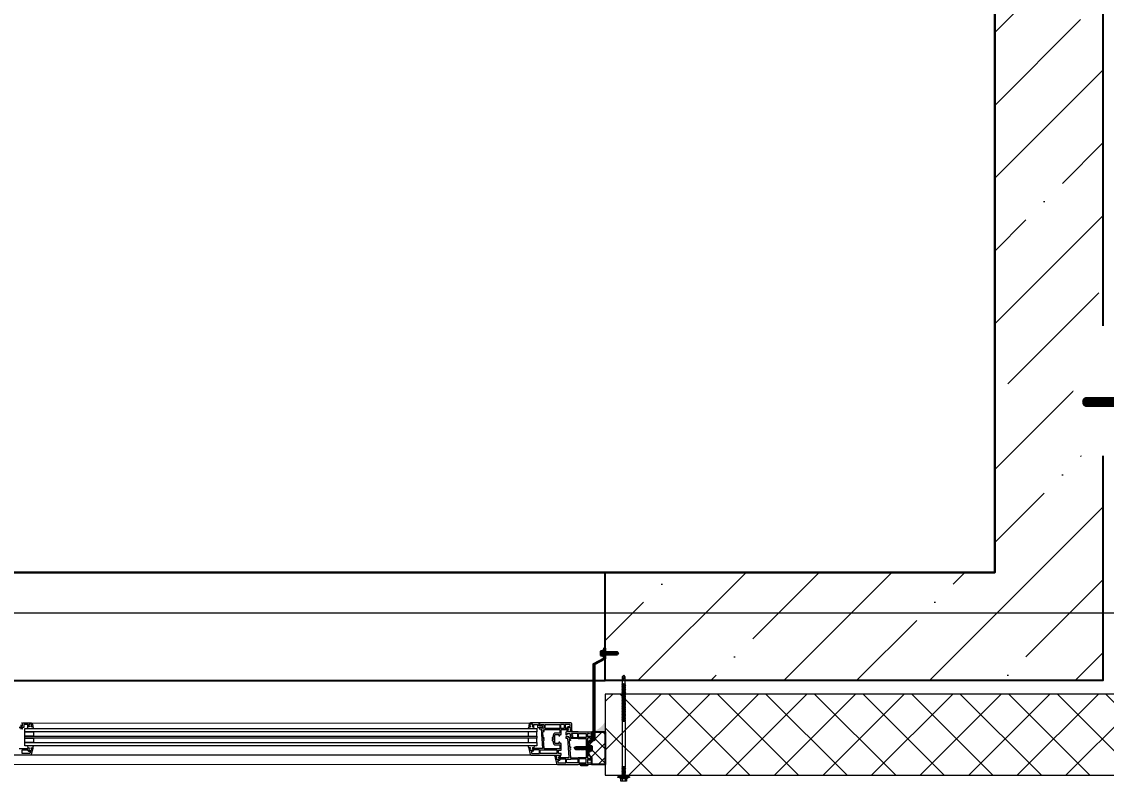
# Model space of a CAD drawing. Header units: metres. Extents: x -2111 to 158, y 19 to 1277.
# Drawn here: x 41.557 to 43.562, y 21.025 to 22.43 of the extents above; entities that cross this region are included whole.
import ezdxf

# ---------------------------------------------------------------- set-up
doc = ezdxf.new("R2010")
doc.units = ezdxf.units.M
doc.linetypes.add('_ШТР__3__1_5_', pattern=[4.5, 3, -1.5])
doc.linetypes.add('Xref_level ST-8$0$DASHDOT', pattern=[25.4, 12.7, -6.35, 0, -6.35])
doc.layers.add('_5-1_Площадь помещений', color=2, linetype='Continuous', plot=False)
for name, color, linetype in [('A-WALL-PATT', 181, 'Continuous'), ('HAUPTPROFIL', 7, 'Continuous'), ('S-METL', 14, 'Continuous'), ('высотные отклонения', 7, 'Continuous'), ('Лестницы', 7, 'Continuous')]:
    doc.layers.add(name, color=color, linetype=linetype)
for name, color, linetype, lineweight in [('S-WALL-PATT', 7, 'Continuous', 0), ('Выноски', 7, 'Continuous', 15), ('Оси', 250, 'Xref_level ST-8$0$DASHDOT', 5), ('Стены штриховка', 7, 'Continuous', 9)]:
    doc.layers.add(name, color=color, linetype=linetype, lineweight=lineweight)
doc.layers.add('Окна', color=7, linetype='Continuous', lineweight=9, true_color=0x0080c0)
doc.styles.add('Норм 2.5', font='isocpeur.ttf', dxfattribs={"height": 2.5})

# ---------------------------------------------------------------- blocks, each defined once
blk = doc.blocks.new('scr_swp_150')
at = {"color": 0, "lineweight": 0, "ltscale": 10}
for p, q in [((-6, 5.095994904011604), (-11.20000000000073, 5.095994904011604)), ((-11.20000000000073, 5.095994904011604), (-11.20000000000073, -5.095994904011604)), ((-6, 2.831108280006447), (-11.20000000000073, 2.831108280006447)), ((-5, 6.794659872000921), (-6, 6.794659872000921)), ((-6, 6.794659872000921), (-6, -6.794659872000921)), ((-6, -5.095994904011604), (-6, 5.095994904011604)), ((-4, 10.75821146399539), (-5, 3.75821146402086)), ((-5, -6.794659872000921), (-5, 6.794659872000921)), ((-3, 10.75821146399539), (-4, 10.75821146399539)), ((-4, 10.75821146399539), (-4, -10.75821146399539)), ((-3, -10.75821146399539), (-3, 10.75821146399539)), ((0, 9.625768151992816), (-3, 9.625768151992816)), ((-3, 9.625768151992816), (-3, -9.625768151992816)), ((0, -9.625768151992816), (0, 9.625768151992816)), ((0.9606996713409899, 2.831108280006447), (0, 2.831108280006447)), ((0.9606996713409899, 2.831108280006447), (1.413676996085997, 3.623818598440266)), ((1.753409989687498, -2.831108279977343), (0.9606996713409899, 2.831108280006447)), ((1.413676996085997, 3.623818598440266), (2.093142983285361, 2.831108280006447)), ((3.22558629528794, 2.831108280006447), (2.093142983285361, 2.831108280006447)), ((2.093142983285361, 2.831108280006447), (2.885853301690076, -2.831108279977343)), ((3.22558629528794, 2.831108280006447), (2.093142983285361, 2.831108280006447)), ((3.22558629528794, 2.831108280006447), (3.678563620120258, 3.623818598440266)), ((4.018296613721759, -2.831108279977343), (3.22558629528794, 2.831108280006447)), ((3.678563620120258, 3.623818598440266), (4.358029607319622, 2.831108280006447)), ((5.490472919322201, 2.831108280006447), (4.358029607319622, 2.831108280006447)), ((4.358029607319622, 2.831108280006447), (5.150739925724338, -2.831108279977343)), ((5.490472919322201, 2.831108280006447), (4.358029607319622, 2.831108280006447)), ((5.490472919322201, 2.831108280006447), (5.943450244067208, 3.623818598440266)), ((6.283183237726917, -2.831108279977343), (5.490472919322201, 2.831108280006447)), ((5.943450244067208, 3.623818598440266), (6.62291623132478, 2.831108280006447)), ((7.755359543298255, 2.831108280006447), (6.62291623132478, 2.831108280006447)), ((6.62291623132478, 2.831108280006447), (7.415626549700391, -2.831108279977343)), ((7.755359543298255, 2.831108280006447), (6.622916231266572, 2.831108280006447)), ((7.755359543298255, 2.831108280006447), (8.208336868101469, 3.623818598440266)), ((8.54806986170297, -2.831108279977343), (7.755359543298255, 2.831108280006447)), ((8.208336868101469, 3.623818598440266), (8.887802855300833, 2.831108280006447)), ((10.02024616730341, 2.831108280006447), (8.887802855300833, 2.831108280006447)), ((8.887802855300833, 2.831108280006447), (9.680513173705549, -2.831108279977343)), ((10.02024616730341, 2.831108280006447), (8.887802855300833, 2.831108280006447)), ((10.02024616730341, 2.831108280006447), (10.47322349210663, 3.623818598440266)), ((10.81295648570813, -2.831108279977343), (10.02024616730341, 2.831108280006447)), ((10.47322349210663, 3.623818598440266), (11.15268947930599, 2.831108280006447)), ((12.28513279133767, 2.831108280006447), (11.15268947930599, 2.831108280006447)), ((11.15268947930599, 2.831108280006447), (11.9453997976816, -2.831108279977343)), ((12.28513279133767, 2.831108280006447), (11.15268947930599, 2.831108280006447)), ((12.28513279133767, 2.831108280006447), (12.73811011608268, 3.623818598440266)), ((13.07784310968418, -2.831108279977343), (12.28513279133767, 2.831108280006447)), ((12.73811011608268, 3.623818598440266), (13.41757610328204, 2.831108280006447)), ((14.55001941528462, 2.831108280006447), (13.41757610328204, 2.831108280006447)), ((13.41757610328204, 2.831108280006447), (14.21028642168676, -2.831108279977343)), ((14.55001941528462, 2.831108280006447), (13.41757610328204, 2.831108280006447)), ((14.55001941528462, 2.831108280006447), (15.00299674011694, 3.623818598440266)), ((15.34272973371844, -2.831108279977343), (14.55001941528462, 2.831108280006447)), ((15.00299674011694, 3.623818598440266), (15.68246272731631, 2.831108280006447)), ((99.5005885280043, 2.831108280011904), (15.68246272731631, 2.831108280006447)), ((15.68246272731631, 2.831108280006447), (16.47517304572102, -2.831108279977343)), ((16.81490603931888, 2.831108280008266), (15.68246272731631, 2.831108280006447)), ((99.5005885280043, 2.831108280011904), (99.95356585284026, 3.623818598445723)), ((100.2932988464381, -2.831108279971886), (99.5005885280043, 2.831108280011904)), ((99.95356585284026, 3.623818598445723), (100.633031840036, 2.831108280011904)), ((100.633031840036, 2.831108280011904), (101.4257421584407, -2.831108279971886)), ((101.7654751520386, 2.831108280011904), (100.633031840036, 2.831108280011904)), ((101.7654751520968, 2.831108280011904), (102.2184524768454, 3.623818598445723)), ((102.5581854704433, -2.831108279971886), (101.7654751520968, 2.831108280011904)), ((102.2184524768454, 3.623818598445723), (102.8979184640411, 2.831108280011904)), ((102.8979184640411, 2.831108280011904), (103.6906287824459, -2.831108279971886)), ((104.0303617760437, 2.831108280011904), (102.8979184640411, 2.831108280011904)), ((104.0303617760437, 2.831108280011904), (104.4833391008797, 3.623818598445723)), ((104.8230720944775, -2.831108279971886), (104.0303617760437, 2.831108280011904)), ((104.4833391008797, 3.623818598445723), (105.1628050880754, 2.831108280011904)), ((105.1628050880754, 2.831108280011904), (105.9555154064801, -2.831108279971886)), ((106.295248400078, 2.831108280011904), (105.1628050880754, 2.831108280011904)), ((106.295248400078, 2.831108280011904), (106.7482257248266, 3.623818598445723)), ((107.0879587184827, -2.831108279971886), (106.295248400078, 2.831108280011904)), ((106.7482257248266, 3.623818598445723), (107.4276917120806, 2.831108280011904)), ((107.4276917120806, 2.831108280011904), (108.2204020304562, -2.831108279971886)), ((108.560135024054, 2.831108280011904), (107.4276917120224, 2.831108280011904)), ((108.560135024054, 2.831108280011904), (109.0131123488609, 3.623818598445723)), ((109.3528453424587, -2.831108279971886), (108.560135024054, 2.831108280011904)), ((109.0131123488609, 3.623818598445723), (109.6925783360566, 2.831108280011904)), ((109.6925783360566, 2.831108280011904), (110.4852886544613, -2.831108279971886)), ((110.8250216480592, 2.831108280011904), (109.6925783360566, 2.831108280011904)), ((110.8250216480592, 2.831108280011904), (111.277998972866, 3.623818598445723)), ((111.6177319664639, -2.831108279971886), (110.8250216480592, 2.831108280011904)), ((111.277998972866, 3.623818598445723), (111.9574649600618, 2.831108280011904)), ((111.9574649600618, 2.831108280011904), (112.7501752784374, -2.831108279970067)), ((113.0899082720935, 2.831108280013723), (111.9574649600618, 2.831108280011904)), ((113.0899082720935, 2.831108280013723), (113.5428855968421, 3.623818598447542)), ((113.88261859044, -2.831108279970067), (113.0899082720935, 2.831108280013723)), ((113.5428855968421, 3.623818598447542), (114.2223515840378, 2.831108280013723)), ((114.2223515840378, 2.831108280013723), (115.0150619024425, -2.831108279970067)), ((115.3547948960404, 2.831108280013723), (114.2223515840378, 2.831108280013723)), ((115.3547948960404, 2.831108280013723), (115.8077722208764, 3.623818598447542)), ((116.1475052144742, -2.831108279970067), (115.3547948960404, 2.831108280013723)), ((115.8077722208764, 3.623818598447542), (116.4872382080721, 2.831108280013723)), ((116.4872382080721, 2.831108280013723), (117.2799485264768, -2.831108279970067)), ((117.6196815200747, 2.831108280013723), (116.4872382080721, 2.831108280013723)), ((117.6196815200747, 2.831108280013723), (118.0726588448233, 3.623818598447542)), ((118.4123918384212, -2.831108279970067), (117.6196815200747, 2.831108280013723)), ((118.0726588448233, 3.623818598447542), (118.752124832019, 2.831108280013723)), ((118.752124832019, 2.831108280013723), (119.5448351504529, -2.831108279970067)), ((119.8845681440507, 2.831108280013723), (118.752124832019, 2.831108280013723)), ((119.8845681440507, 2.831108280013723), (120.3375454687994, 3.623818598447542)), ((120.6772784623972, -2.831108279970067), (119.8845681440507, 2.831108280013723)), ((120.3375454687994, 3.623818598447542), (121.0170114559951, 2.831108280013723)), ((121.0170114559951, 2.831108280013723), (121.8097217743998, -2.831108279970067)), ((122.1494547679977, 2.831108280013723), (121.0170114559951, 2.831108280013723)), ((122.1494547679977, 2.831108280013723), (122.6024320928336, 3.623818598447542)), ((122.9421650864315, -2.831108279970067), (122.1494547679977, 2.831108280013723)), ((122.6024320928336, 3.623818598447542), (123.2818980800294, 2.831108280013723)), ((123.2818980800294, 2.831108280013723), (124.0746083984341, -2.831108279970067)), ((124.4143413920319, 2.831108280013723), (123.2818980800294, 2.831108280013723)), ((124.4143413920319, 2.831108280013723), (124.8673187167806, 3.623818598447542)), ((125.2070517104366, -2.831108279970067), (124.4143413920319, 2.831108280013723)), ((124.8673187167806, 3.623818598447542), (125.5467847040345, 2.831108280013723)), ((125.5467847040345, 2.831108280013723), (126.3394950224101, -2.831108279970067)), ((126.679228016008, 2.831108280013723), (125.5467847039763, 2.831108280013723)), ((126.679228016008, 2.831108280013723), (127.1322053408148, 3.623818598447542)), ((127.4719383344127, -2.831108279970067), (126.679228016008, 2.831108280013723)), ((127.1322053408148, 3.623818598447542), (127.8116713280106, 2.831108280013723)), ((127.8116713280106, 2.831108280013723), (128.6043816464153, -2.831108279970067)), ((128.9441146400131, 2.831108280013723), (127.8116713280106, 2.831108280013723)), ((128.9441146400131, 2.831108280013723), (129.39709196482, 3.623818598447542)), ((129.7368249584179, -2.831108279970067), (128.9441146400131, 2.831108280013723)), ((129.39709196482, 3.623818598447542), (130.0765579520157, 2.831108280013723)), ((130.0765579520157, 2.831108280013723), (130.8692682703913, -2.831108279970067)), ((131.2090012640474, 2.831108280013723), (130.0765579520157, 2.831108280013723)), ((131.2090012640474, 2.831108280013723), (131.661978588796, 3.623818598447542)), ((132.0017115823939, -2.831108279970067), (131.2090012640474, 2.831108280013723)), ((131.661978588796, 3.623818598447542), (132.3414445759918, 2.831108280013723)), ((132.3414445759918, 2.831108280013723), (133.1341548943965, -2.831108279970067)), ((133.4738878879944, 2.831108280013723), (132.3414445759918, 2.831108280013723)), ((133.4738878879944, 2.831108280013723), (133.9268652128303, 3.623818598447542)), ((134.2665982064282, -2.831108279970067), (133.4738878879944, 2.831108280013723)), ((133.9268652128303, 3.623818598447542), (134.606331200026, 2.831108280013723)), ((134.606331200026, 2.831108280013723), (135.3990415184307, -2.831108279970067)), ((135.7387745120286, 2.831108280013723), (134.606331200026, 2.831108280013723)), ((135.7387745120286, 2.831108280013723), (136.1917518367773, 3.623818598447542)), ((136.5314848303751, -2.831108279970067), (135.7387745120286, 2.831108280013723)), ((136.1917518367773, 3.623818598447542), (136.871217823973, 2.831108280013723)), ((136.871217823973, 2.831108280013723), (137.6639281424068, -2.831108279970067)), ((138.0036611360047, 2.831108280013723), (136.871217823973, 2.831108280013723)), ((138.0036611360047, 2.831108280013723), (138.4566384608115, 3.623818598447542)), ((138.7963714544094, -2.831108279970067), (138.0036611360047, 2.831108280013723)), ((138.4566384608115, 3.623818598447542), (139.1361044480072, 2.831108280013723)), ((139.1361044480072, 2.831108280013723), (139.928814766412, -2.831108279970067)), ((140.2685477600098, 2.831108280013723), (139.1361044480072, 2.831108280013723)), ((140.2685477600098, 2.831108280013723), (140.7215250848458, 3.623818598447542)), ((141.0612580784436, -2.831108279970067), (140.2685477600098, 2.831108280013723)), ((140.7215250848458, 3.623818598447542), (141.4009910720415, 2.831108280013723)), ((141.4009910720415, 2.831108280013723), (142.193701390388, -2.831108279970067)), ((142.5334343839859, 2.831108280013723), (141.4009910720415, 2.831108280013723)), ((142.5334343840441, 2.831108280013723), (142.9864117087927, 3.623818598447542)), ((143.3261447023906, -2.831108279970067), (142.5334343840441, 2.831108280013723)), ((142.9864117087927, 3.623818598447542), (143.6658776959885, 2.831108280013723)), ((143.6658776959885, 2.831108280013723), (144.4585880144223, -2.831108279970067)), ((144.7983210080201, 2.831108280013723), (143.6658776959885, 2.831108280013723)), ((144.7983210080201, 2.831108280013723), (145.251298332827, 3.623818598447542)), ((145.5910313264249, -2.831108279970067), (144.7983210080201, 2.831108280013723)), ((145.251298332827, 3.623818598447542), (145.9307643200227, 2.831108280013723)), ((145.9307643200227, 2.831108280013723), (146.7234746384274, -2.831108279970067)), ((147.0632076320253, 2.831108280013723), (145.9307643200227, 2.831108280013723)), ((147.0632076320253, 2.831108280013723), (147.516184956803, 3.623818598447542)), ((147.8559179504009, -2.831108279970067), (147.0632076320253, 2.831108280013723)), ((147.516184956803, 3.623818598447542), (148.1956509439988, 2.831108280013723)), ((148.1956509439988, 2.831108280013723), (148.9883612624035, -2.831108279970067)), ((149.3280942560014, 2.831108280013723), (148.1956509439988, 2.831108280013723)), ((149.3280942560014, 2.831108280013723), (149.7810715808082, 3.623818598447542)), ((150.1208045744061, -2.831108279970067), (149.3280942560014, 2.831108280013723)), ((149.7810715808082, 3.623818598447542), (150.4605375680039, 2.831108280013723)), ((150.4605375680039, 2.831108280013723), (151.2532478864086, -2.831108279970067)), ((151.5929808800065, 2.831108280013723), (150.4605375680039, 2.831108280013723)), ((151.5929808800065, 2.831108280013723), (152.0459582048425, 3.623818598447542)), ((152.3856911984403, -2.831108279970067), (151.5929808800065, 2.831108280013723)), ((152.0459582048425, 3.623818598447542), (152.7254241920382, 2.831108280013723)), ((152.7254241920382, 2.831108280013723), (153.5181345104429, -2.831108279970067)), ((153.8578675040408, 2.831108280013723), (152.7254241920382, 2.831108280013723)), ((153.8578675040408, 2.831108280013723), (154.3108448287894, 3.623818598447542)), ((154.6505778223873, -2.831108279970067), (153.8578675040408, 2.831108280013723)), ((154.3108448287894, 3.623818598447542), (154.9903108159851, 2.831108280013723)), ((154.9903108159851, 2.831108280013723), (155.783021134419, -2.831108279970067)), ((156.1227541280168, 2.831108280015542), (154.9903108159851, 2.831108280013723)), ((156.1227541280168, 2.831108280015542), (156.5757314528237, 3.623818598449361)), ((156.9154644464215, -2.831108279968248), (156.1227541280168, 2.831108280015542)), ((156.5757314528237, 3.623818598449361), (157.2551974400194, 2.831108280015542)), ((157.2551974400194, 2.831108280015542), (158.0479077584241, -2.831108279968248)), ((158.387640752022, 2.831108280015542), (157.2551974400194, 2.831108280015542)), ((158.387640752022, 2.831108280015542), (158.8406180767997, 3.623818598449361)), ((159.1803510703976, -2.831108279968248), (158.387640752022, 2.831108280015542)), ((158.8406180767997, 3.623818598449361), (159.5200840639955, 2.831108280015542)), ((159.5200840639955, 2.831108280015542), (160.3127943824002, -2.831108279968248)), ((160.652527375998, 2.831108280015542), (159.5200840639955, 2.831108280015542)), ((160.652527375998, 2.831108280015542), (161.1055047008049, 3.623818598449361)), ((161.4452376944027, -2.831108279968248), (160.652527375998, 2.831108280015542)), ((161.1055047008049, 3.623818598449361), (161.7849706880006, 2.831108280015542)), ((161.7849706880006, 2.831108280015542), (162.5776810064344, -2.831108279968248)), ((162.9174140000323, 2.831108280015542), (161.7849706880006, 2.831108280015542)), ((162.9174140000323, 2.831108280015542), (163.3703913248391, 3.623818598449361)), ((163.710124318437, -2.831108279968248), (162.9174140000323, 2.831108280015542)), ((163.3703913248391, 3.623818598449361), (164.0498573120349, 2.831108280015542)), ((164.0498573120349, 2.831108280015542), (164.8425676303814, -2.831108279968248)), ((165.1823006239792, 2.831108280015542), (164.0498573120349, 2.831108280015542)), ((165.1823006240375, 2.831108280015542), (165.6352779488152, 3.623818598449361)), ((165.9750109424131, -2.831108279968248), (165.1823006240375, 2.831108280015542)), ((165.6352779488152, 3.623818598449361), (166.3147439360109, 2.831108280015542)), ((166.3147439360109, 2.831108280015542), (167.1074542544156, -2.831108279968248)), ((167.4471872480135, 2.831108280015542), (166.3147439360109, 2.831108280015542)), ((167.4471872480135, 2.831108280015542), (167.9001645728204, 3.623818598449361)), ((168.2398975664182, -2.831108279968248), (167.4471872480135, 2.831108280015542)), ((167.9001645728204, 3.623818598449361), (168.5796305600161, 2.831108280015542)), ((168.5796305600161, 2.831108280015542), (182.1689503039888, 2.831108280015542)), ((168.5796305600161, 2.831108280015542), (169.3723408784208, -2.831108279968248)), ((176.733222406423, -0.6794659872011835), (182.6219276287957, 1.132443311997122)), ((182.1688917200081, 2.831108280015542), (185, 1.637090463191271e-11)), ((185, 1.637090463191271e-11), (182.1688917200663, -2.831108279968248)), ((182.6219276287957, 1.132443311997122), (182.3105057180001, 2.689552866004306)), ((-6, -2.831108279977343), (-11.20000000000073, -2.831108279977343)), ((-11.20000000000073, -5.095994904011604), (-6, -5.095994904011604)), ((-6, -6.794659872000921), (-5, -6.794659872000921)), ((-5, -3.758211463995394), (-4, -10.75821146399539)), ((-4, -10.75821146399539), (-3, -10.75821146399539)), ((-3, -9.625768151992816), (0, -9.625768151992816)), ((1.753409989687498, -2.831108279977343), (0, -2.831108279977343)), ((2.432875976883224, -3.51057426717307), (1.753409989687498, -2.831108279977343)), ((2.885853301690076, -2.831108279977343), (2.432875976883224, -3.51057426717307)), ((4.018296613721759, -2.831108279977343), (2.885853301690076, -2.831108279977343)), ((4.018296613721759, -2.831108279977343), (2.885853301690076, -2.831108279977343)), ((4.697762600917486, -3.51057426717307), (4.018296613721759, -2.831108279977343)), ((5.150739925724338, -2.831108279977343), (4.697762600917486, -3.51057426717307)), ((6.283183237726917, -2.831108279977343), (5.150739925724338, -2.831108279977343)), ((6.283183237668709, -2.831108279977343), (5.150739925724338, -2.831108279977343)), ((6.962649224922643, -3.51057426717307), (6.283183237726917, -2.831108279977343)), ((7.415626549700391, -2.831108279977343), (6.962649224922643, -3.51057426717307)), ((8.54806986170297, -2.831108279977343), (7.415626549700391, -2.831108279977343)), ((8.54806986170297, -2.831108279977343), (7.415626549700391, -2.831108279977343)), ((9.227535848898697, -3.51057426717307), (8.54806986170297, -2.831108279977343)), ((9.680513173705549, -2.831108279977343), (9.227535848898697, -3.51057426717307)), ((10.81295648570813, -2.831108279977343), (9.680513173705549, -2.831108279977343)), ((10.81295648570813, -2.831108279977343), (9.680513173705549, -2.831108279977343)), ((11.49242247290385, -3.51057426717307), (10.81295648570813, -2.831108279977343)), ((11.9453997976816, -2.831108279977343), (11.49242247290385, -3.51057426717307)), ((13.07784310968418, -2.831108279977343), (11.9453997976816, -2.831108279977343)), ((13.07784310968418, -2.831108279977343), (11.9453997976816, -2.831108279977343)), ((13.75730909687991, -3.51057426717307), (13.07784310968418, -2.831108279977343)), ((14.21028642168676, -2.831108279977343), (13.75730909687991, -3.51057426717307)), ((15.34272973371844, -2.831108279977343), (14.21028642168676, -2.831108279977343)), ((15.34272973371844, -2.831108279977343), (14.21028642168676, -2.831108279977343)), ((16.02219572091417, -3.51057426717307), (15.34272973371844, -2.831108279977343)), ((16.47517304572102, -2.831108279977343), (16.02219572091417, -3.51057426717307)), ((100.2932988464381, -2.831108279971886), (16.47517304572102, -2.831108279977343)), ((100.9727648336338, -3.510574267167613), (100.2932988464381, -2.831108279971886)), ((101.4257421584407, -2.831108279971886), (100.9727648336338, -3.510574267167613)), ((102.5581854703851, -2.831108279971886), (101.4257421584407, -2.831108279971886)), ((103.237651457639, -3.510574267167613), (102.5581854704433, -2.831108279971886)), ((103.6906287824459, -2.831108279971886), (103.237651457639, -3.510574267167613)), ((104.8230720944775, -2.831108279971886), (103.6906287824459, -2.831108279971886)), ((105.5025380816733, -3.510574267167613), (104.8230720944775, -2.831108279971886)), ((105.9555154064801, -2.831108279971886), (105.5025380816733, -3.510574267167613)), ((107.0879587184245, -2.831108279971886), (105.9555154064801, -2.831108279971886)), ((107.7674247056784, -3.510574267167613), (107.0879587184827, -2.831108279971886)), ((108.2204020304562, -2.831108279971886), (107.7674247056784, -3.510574267167613)), ((109.3528453424587, -2.831108279971886), (108.2204020304562, -2.831108279971886)), ((110.0323113296545, -3.510574267167613), (109.3528453424587, -2.831108279971886)), ((110.4852886544613, -2.831108279971886), (110.0323113296545, -3.510574267167613)), ((111.6177319664639, -2.831108279971886), (110.4852886544613, -2.831108279971886)), ((112.2971979536596, -3.510574267167613), (111.6177319664639, -2.831108279971886)), ((112.7501752784374, -2.831108279970067), (112.2971979536596, -3.510574267167613)), ((113.88261859044, -2.831108279970067), (112.7501752784374, -2.831108279970067)), ((114.5620845776357, -3.510574267165794), (113.88261859044, -2.831108279970067)), ((115.0150619024425, -2.831108279970067), (114.5620845776357, -3.510574267165794)), ((116.1475052144742, -2.831108279970067), (115.0150619024425, -2.831108279970067)), ((116.8269712016699, -3.510574267165794), (116.1475052144742, -2.831108279970067)), ((117.2799485264768, -2.831108279970067), (116.8269712016699, -3.510574267165794)), ((118.4123918384212, -2.831108279970067), (117.2799485264768, -2.831108279970067)), ((119.0918578256751, -3.510574267165794), (118.4123918384212, -2.831108279970067)), ((119.5448351504529, -2.831108279970067), (119.0918578256751, -3.510574267165794)), ((120.6772784623972, -2.831108279970067), (119.5448351504529, -2.831108279970067)), ((121.356744449593, -3.510574267165794), (120.6772784623972, -2.831108279970067)), ((121.8097217743998, -2.831108279970067), (121.356744449593, -3.510574267165794)), ((122.9421650864315, -2.831108279970067), (121.8097217743998, -2.831108279970067)), ((123.6216310736272, -3.510574267165794), (122.9421650864315, -2.831108279970067)), ((124.0746083984341, -2.831108279970067), (123.6216310736272, -3.510574267165794)), ((125.2070517103784, -2.831108279970067), (124.0746083984341, -2.831108279970067)), ((125.8865176976324, -3.510574267165794), (125.2070517104366, -2.831108279970067)), ((126.3394950224101, -2.831108279970067), (125.8865176976324, -3.510574267165794)), ((127.4719383344127, -2.831108279970067), (126.3394950224101, -2.831108279970067)), ((128.1514043216084, -3.510574267165794), (127.4719383344127, -2.831108279970067)), ((128.6043816464153, -2.831108279970067), (128.1514043216084, -3.510574267165794)), ((129.7368249584179, -2.831108279970067), (128.6043816464153, -2.831108279970067)), ((130.4162909456136, -3.510574267165794), (129.7368249584179, -2.831108279970067)), ((130.8692682703913, -2.831108279970067), (130.4162909456136, -3.510574267165794)), ((132.0017115823939, -2.831108279970067), (130.8692682703913, -2.831108279970067)), ((132.6811775695896, -3.510574267165794), (132.0017115823939, -2.831108279970067)), ((133.1341548943965, -2.831108279970067), (132.6811775695896, -3.510574267165794)), ((134.2665982064282, -2.831108279970067), (133.1341548943965, -2.831108279970067)), ((134.9460641936239, -3.510574267165794), (134.2665982064282, -2.831108279970067)), ((135.3990415184307, -2.831108279970067), (134.9460641936239, -3.510574267165794)), ((136.5314848303751, -2.831108279970067), (135.3990415184307, -2.831108279970067)), ((137.2109508176291, -3.510574267165794), (136.5314848303751, -2.831108279970067)), ((137.6639281424068, -2.831108279970067), (137.2109508176291, -3.510574267165794)), ((138.7963714544094, -2.831108279970067), (137.6639281424068, -2.831108279970067)), ((139.4758374416051, -3.510574267165794), (138.7963714544094, -2.831108279970067)), ((139.928814766412, -2.831108279970067), (139.4758374416051, -3.510574267165794)), ((141.0612580784436, -2.831108279970067), (139.928814766412, -2.831108279970067)), ((141.7407240656394, -3.510574267165794), (141.0612580784436, -2.831108279970067)), ((142.193701390388, -2.831108279970067), (141.7407240656394, -3.510574267165794)), ((143.3261447023906, -2.831108279970067), (142.193701390388, -2.831108279970067)), ((144.0056106895863, -3.510574267165794), (143.3261447023906, -2.831108279970067)), ((144.4585880144223, -2.831108279970067), (144.0056106895863, -3.510574267165794)), ((145.5910313264249, -2.831108279970067), (144.4585880144223, -2.831108279970067)), ((146.2704973136206, -3.510574267165794), (145.5910313264249, -2.831108279970067)), ((146.7234746384274, -2.831108279970067), (146.2704973136206, -3.510574267165794)), ((147.8559179504009, -2.831108279970067), (146.7234746384274, -2.831108279970067)), ((148.5353839376257, -3.510574267165794), (147.8559179504009, -2.831108279970067)), ((148.9883612624035, -2.831108279970067), (148.5353839376257, -3.510574267165794)), ((150.1208045744061, -2.831108279970067), (148.9883612624035, -2.831108279970067)), ((150.8002705616018, -3.510574267165794), (150.1208045744061, -2.831108279970067)), ((151.2532478864086, -2.831108279970067), (150.8002705616018, -3.510574267165794)), ((152.3856911984403, -2.831108279970067), (151.2532478864086, -2.831108279970067)), ((153.0651571856361, -3.510574267165794), (152.3856911984403, -2.831108279970067)), ((153.5181345104429, -2.831108279970067), (153.0651571856361, -3.510574267165794)), ((154.6505778223873, -2.831108279970067), (153.5181345103847, -2.831108279970067)), ((155.330043809583, -3.510574267165794), (154.6505778223873, -2.831108279970067)), ((155.783021134419, -2.831108279970067), (155.330043809583, -3.510574267165794)), ((156.9154644464215, -2.831108279968248), (155.783021134419, -2.831108279970067)), ((157.5949304336173, -3.510574267163975), (156.9154644464215, -2.831108279968248)), ((158.0479077584241, -2.831108279968248), (157.5949304336173, -3.510574267163975)), ((159.1803510703976, -2.831108279968248), (158.0479077584241, -2.831108279968248)), ((159.8598170576515, -3.510574267163975), (159.1803510703976, -2.831108279968248)), ((160.3127943824002, -2.831108279968248), (159.8598170576515, -3.510574267163975)), ((161.4452376944027, -2.831108279968248), (160.3127943824002, -2.831108279968248)), ((162.1247036815985, -3.510574267163975), (161.4452376944027, -2.831108279968248)), ((162.5776810064344, -2.831108279968248), (162.1247036815985, -3.510574267163975)), ((163.710124318437, -2.831108279968248), (162.5776810064344, -2.831108279968248)), ((164.3895903056327, -3.510574267163975), (163.710124318437, -2.831108279968248)), ((164.8425676303814, -2.831108279968248), (164.3895903056327, -3.510574267163975)), ((165.9750109424131, -2.831108279968248), (164.8425676303814, -2.831108279968248)), ((166.6544769296088, -3.510574267163975), (165.9750109424131, -2.831108279968248)), ((167.1074542544156, -2.831108279968248), (166.6544769296088, -3.510574267163975)), ((168.2398975664182, -2.831108279968248), (167.1074542544156, -2.831108279968248)), ((168.9193635536139, -3.510574267163975), (168.2398975664182, -2.831108279968248)), ((169.3723408784208, -2.831108279968248), (168.9193635536139, -3.510574267163975)), ((182.168950304047, -2.831108279968248), (169.3723408784208, -2.831108279968248)), ((175.3742904320316, -2.264886624010614), (176.733222406423, -0.6794659872011835)), ((178.2053987120235, -2.831108279968248), (175.3742904320316, -2.264886624010614))]:
    blk.add_line(p, q, dxfattribs=at)
blk = doc.blocks.new('29-4.8-drill')
at = {"color": 0, "ltscale": 100}
for p, q in [((-6.80000000000291, 4), (-3.400000000001455, 4)), ((-6.80000000000291, -4), (-6.80000000000291, 4)), ((-6.80000000000291, 2), (-3.400000000001455, 2)), ((-3.400000000001455, 5.25), (-2.5, 5.25)), ((-3.400000000001455, -5.25), (-3.400000000001455, 5.25)), ((-3.400000000001455, 4), (-3.400000000001455, -4)), ((-2.5, 5.25), (-2.5, -5.25)), ((-2.5, -2.049999999995634), (-2.5, 2.05000000000291)), ((-2.5, 2.05000000000291), (-2, 2.05000000000291)), ((-2, 7), (-1.5, 7)), ((-2, -7), (-2, 7)), ((-1.5, 7), (-1.5, -7)), ((-1.5, 7), (0, 7)), ((-1.5, -7), (-1.5, 7)), ((0, 7), (0, -7)), ((0, 2.049999999995634), (1.863843876330066, 2.05000000000291)), ((2.21384387632861, 2.400000000001455), (1.863843876330066, 2.05000000000291)), ((1.863843876330066, 2.05000000000291), (3.150000000037835, -2.049999999995634)), ((2.213843876321334, 2.400000000001455), (3.5, -2.400000000001455)), ((2.213843876314058, 2.400000000001455), (2.563843876312603, 2.05000000000291)), ((2.563843876312603, 2.05000000000291), (3.863843876330066, 2.05000000000291)), ((2.563843876312603, 2.05000000000291), (3.850000000013097, -2.049999999988358)), ((4.21384387632861, 2.400000000001455), (3.863843876330066, 2.05000000000291)), ((3.863843876330066, 2.05000000000291), (5.150000000037835, -2.049999999995634)), ((4.213843876321334, 2.400000000001455), (5.5, -2.400000000001455)), ((4.213843876314058, 2.400000000001455), (4.563843876312603, 2.05000000000291)), ((4.563843876312603, 2.05000000000291), (5.863843876330066, 2.05000000000291)), ((4.563843876312603, 2.05000000000291), (5.850000000013097, -2.049999999988358)), ((6.21384387632861, 2.400000000001455), (5.863843876330066, 2.05000000000291)), ((5.863843876330066, 2.05000000000291), (7.150000000037835, -2.049999999995634)), ((6.213843876321334, 2.400000000001455), (7.5, -2.400000000001455)), ((6.213843876314058, 2.400000000001455), (6.563843876312603, 2.05000000000291)), ((6.563843876312603, 2.05000000000291), (7.863843876330066, 2.05000000000291)), ((6.563843876312603, 2.05000000000291), (7.850000000013097, -2.049999999988358)), ((8.21384387632861, 2.400000000001455), (7.863843876330066, 2.05000000000291)), ((7.863843876330066, 2.05000000000291), (9.150000000037835, -2.049999999995634)), ((8.213843876321334, 2.400000000001455), (9.5, -2.400000000001455)), ((8.213843876314058, 2.400000000001455), (8.563843876312603, 2.05000000000291)), ((8.563843876312603, 2.05000000000291), (9.863843876330066, 2.05000000000291)), ((8.563843876312603, 2.05000000000291), (9.850000000013097, -2.049999999988358)), ((10.21384387632861, 2.400000000001455), (9.863843876330066, 2.05000000000291)), ((9.863843876330066, 2.05000000000291), (11.15000000003783, -2.049999999995634)), ((10.21384387632133, 2.400000000001455), (11.5, -2.400000000001455)), ((10.21384387631406, 2.400000000001455), (10.5638438763126, 2.05000000000291)), ((10.5638438763126, 2.05000000000291), (11.86384387633007, 2.05000000000291)), ((10.5638438763126, 2.05000000000291), (11.8500000000131, -2.049999999988358)), ((12.21384387632861, 2.400000000001455), (11.86384387633007, 2.05000000000291)), ((11.86384387633007, 2.05000000000291), (13.15000000003783, -2.049999999995634)), ((12.21384387632133, 2.400000000001455), (13.5, -2.400000000001455)), ((12.21384387631406, 2.400000000001455), (12.5638438763126, 2.05000000000291)), ((12.5638438763126, 2.05000000000291), (13.86384387633007, 2.05000000000291)), ((12.5638438763126, 2.05000000000291), (13.8500000000131, -2.049999999988358)), ((14.21384387632861, 2.400000000001455), (13.86384387633007, 2.05000000000291)), ((13.86384387633007, 2.05000000000291), (15.15000000003783, -2.049999999995634)), ((14.21384387632133, 2.400000000001455), (15.5, -2.400000000001455)), ((14.21384387631406, 2.400000000001455), (14.5638438763126, 2.05000000000291)), ((14.5638438763126, 2.05000000000291), (15.86384387633007, 2.05000000000291)), ((14.5638438763126, 2.05000000000291), (15.8500000000131, -2.049999999988358)), ((16.21384387632861, 2.400000000001455), (15.86384387633007, 2.05000000000291)), ((15.86384387633007, 2.05000000000291), (17.15000000003783, -2.049999999995634)), ((16.21384387632133, 2.400000000001455), (17.5, -2.400000000001455)), ((16.21384387631406, 2.400000000001455), (16.5638438763126, 2.05000000000291)), ((16.5638438763126, 2.05000000000291), (17.86384387633007, 2.05000000000291)), ((16.5638438763126, 2.05000000000291), (17.8500000000131, -2.049999999988358)), ((18.21384387632861, 2.400000000001455), (17.86384387633007, 2.05000000000291)), ((17.86384387633007, 2.05000000000291), (18.15347677590034, 1.126710154894681)), ((18.50347677589161, 0.7767101549034123), (18.15347677589307, 1.126710154901957)), ((18.21384387632133, 2.400000000001455), (18.61809201786673, 0.8913253968930803)), ((18.21384387631406, 2.400000000001455), (18.5638438763126, 2.05000000000291)), ((18.50347677587706, 0.7767101549034123), (18.85347677587561, 1.126710154901957)), ((18.5638438763126, 2.05000000000291), (24.44999999998254, 2.05000000000291)), ((18.5638438763126, 2.05000000000291), (18.85347677588288, 1.126710154909233)), ((18.85347677587561, 1.126710154901957), (26.50000000000728, 0)), ((26.49999999999272, 0), (24.44999999998254, 2.05000000000291)), ((24.44999999998254, 2.05000000000291), (25.51833517263003, 0.1446476650016848)), ((-6.80000000000291, -2), (-3.400000000001455, -2)), ((-3.400000000001455, -4), (-6.80000000000291, -4)), ((-2.5, -5.25), (-3.400000000001455, -5.25)), ((-2, -2.049999999995634), (-2.5, -2.049999999995634)), ((-1.5, -7), (-2, -7)), ((0, -7), (-1.5, -7)), ((3.150000000037835, -2.049999999995634), (0, -2.049999999995634)), ((3.500000000029104, -2.399999999986903), (3.150000000030559, -2.049999999988358)), ((3.500000000014552, -2.399999999986903), (3.850000000013097, -2.049999999988358)), ((5.150000000037835, -2.049999999995634), (3.850000000005821, -2.049999999995634)), ((5.500000000029104, -2.399999999986903), (5.150000000030559, -2.049999999988358)), ((5.500000000014552, -2.399999999986903), (5.850000000013097, -2.049999999988358)), ((7.150000000037835, -2.049999999995634), (5.850000000005821, -2.049999999995634)), ((7.500000000029104, -2.399999999986903), (7.150000000030559, -2.049999999988358)), ((7.500000000014552, -2.399999999986903), (7.850000000013097, -2.049999999988358)), ((9.150000000037835, -2.049999999995634), (7.850000000005821, -2.049999999995634)), ((9.500000000029104, -2.399999999986903), (9.150000000030559, -2.049999999988358)), ((9.500000000014552, -2.399999999986903), (9.850000000013097, -2.049999999988358)), ((11.15000000003783, -2.049999999995634), (9.85000000000582, -2.049999999995634)), ((11.5000000000291, -2.399999999986903), (11.15000000003056, -2.049999999988358)), ((11.50000000001455, -2.399999999986903), (11.8500000000131, -2.049999999988358)), ((13.15000000003783, -2.049999999995634), (11.85000000000582, -2.049999999995634)), ((13.5000000000291, -2.399999999986903), (13.15000000003056, -2.049999999988358)), ((13.50000000001455, -2.399999999986903), (13.8500000000131, -2.049999999988358)), ((15.15000000003783, -2.049999999995634), (13.85000000000582, -2.049999999995634)), ((15.5000000000291, -2.399999999986903), (15.15000000003056, -2.049999999988358)), ((15.50000000001455, -2.399999999986903), (15.8500000000131, -2.049999999988358)), ((17.15000000003783, -2.049999999995634), (15.85000000000582, -2.049999999995634)), ((17.5000000000291, -2.399999999986903), (17.15000000003056, -2.049999999988358)), ((17.50000000001455, -2.399999999986903), (17.8500000000131, -2.049999999988358)), ((24.45000000000437, -2.049999999995634), (17.85000000000582, -2.049999999995634)), ((26.49999999999272, -1.455191522836685e-11), (24.45000000000437, -2.049999999995634))]:
    blk.add_line(p, q, dxfattribs=at)
blk = doc.blocks.new('ОК-1 1200 (ширина проема)')
at = {"layer": 'S-WALL-PATT'}
h = blk.add_hatch(color=256, dxfattribs=at)
h.dxf.hatch_style = 1
edge = h.paths.add_edge_path()
edge.add_line((1173, 80), (1200.000000042841, 80))
edge.add_line((1200.000000042841, 80), (1200.000000042841, 100))
edge.add_arc((1165.928707857151, 117.7712444657227), 38.42746519164959, -79.39619556917768, -27.546093783446793, ccw=False)
h = blk.add_hatch(dxfattribs=at)
h.set_pattern_fill('ANSI37', color=256, scale=150)
h.set_pattern_definition([(45, (-17085, -9191.362745019025), (-13.25825214724777, 13.25825214724777), []), (135, (-17085, -9191.362745019025), (-13.25825214724777, -13.25825214724776), [])])
edge = h.paths.add_edge_path()
edge.add_line((1175, 80), (1200.000000042841, 80))
edge.add_line((1200.000000042841, 80), (1200.000000042841, 20))
edge.add_line((1200.000000042841, 20), (1175, 20))
edge.add_line((1175, 20), (1175, 32.5))
edge.add_arc((1189.597656256999, 49.75), 22.59765625452152, 130.2392662951838, 229.7607337048162, ccw=False)
edge.add_line((1175, 67), (1175, 80))
for p, q in [((131.3923048456199, 86.39999999990687), (132.1961524225771, 89.79999999993015)), ((133.9563746750355, 91.67764571355656), (134.6937075653113, 94.42940952256322)), ((141.6961524225771, 89.79999999993015), (142.5, 86.39999999990687)), ((1058.303847576957, 89.79999999993015), (1057.5, 86.40000000002328)), ((1068.60769515438, 86.40000000002328), (1067.803847576957, 89.79999999993015)), ((1128.803847576957, 83), (1128, 80)), ((1138.303847576957, 83), (1139.10769515438, 80)), ((131.3923048456199, 54.39999999990687), (132.1961524225771, 51)), ((141.6961524225771, 51), (142.5, 54.39999999990687)), ((1058.303847576957, 51), (1057.5, 54.40000000002328)), ((1068.60769515438, 54.40000000002328), (1067.803847576957, 51)), ((1107, 34), (1106.196152422577, 37)), ((1117.303847576957, 37), (1116.5, 34))]:
    blk.add_line(p, q)
at = {"linetype": 'ByBlock', "ltscale": 500}
for p, q in [((138.6341880499385, 97), (1060.148289091885, 96.58670668082777)), ((1066.043625324965, 91.67764571355656), (1065.306292434689, 94.42940952256322)), ((88.11598111875355, 20), (1110.666496023536, 20.41329331940506)), ((1063.187866458204, 37.00000000023283), (136.8121335413307, 37))]:
    blk.add_line(p, q, dxfattribs=at)
for points in [[(116.1961524225771, 88), (121.6961524225771, 88), (121.6961524225771, 85.5), (118.6961524225771, 85.76246599049773)], [(1150.000000002328, 67.89999999990687), (1164.300000002608, 67.89999999990687), (1164.300000002608, 32.09999999997672), (1150.000000002328, 32.09999999997672)]]:
    blk.add_lwpolyline(points)
for points in [[(116.3818361177109, 49.5), (132.1961524225771, 49.5), (132.1961524225771, 51), (134.701408311259, 51, -0.3394542588645138), (134.8945934763178, 50.85176380898338), (135.1893375879154, 49.75176380900666, -0.4931454260322198), (134.9961524228565, 49.5), (134.2461524228565, 49.5, 0.4931454260300356), (133.9563746750355, 49.12235428649001), (134.6937075653113, 46.37059047736693, 0.3394542588645137), (135.1766704781912, 46), (138.2156343669631, 46, 0.3394542588625544), (138.6985972803086, 46.37059047736693), (139.4359301705845, 49.12235428649001, 0.4931454260300355), (139.1461524227634, 49.5), (138.3961524227634, 49.5, -0.4931454260322199), (138.2029672577046, 49.75176380900666), (138.4977113693021, 50.85176380898338, -0.3394542588645137), (138.6908965343609, 51), (141.6961524225771, 51), (141.6961524225771, 49.5), (138.7439851937816, 38.48236190970056, -0.3394542588625544), (136.8121335413307, 37), (82.69615242257714, 37, -0.414213562373095)], [(120.6961524225771, 97, -0.414213562373095), (121.6961524225771, 96), (121.6961524225771, 92), (118.9961524228565, 92)], [(118.4961524228565, 91.5), (122.1961524225771, 91.5), (122.1961524225771, 96, -0.414213562373095), (123.1961524225771, 97), (138.6341880499385, 97, -0.3394542588621176), (140.5660397023894, 95.51763809018303), (141.6961524225771, 91.29999999993015), (141.6961524225771, 89.79999999993015), (138.6908965343609, 89.79999999993015, -0.3394542588645137), (138.4977113693021, 89.94823619094677), (138.2029672577046, 91.04823619092349, -0.4931454260322199), (138.3961524227634, 91.29999999993015), (139.1461524227634, 91.29999999993015, 0.4931454260300355), (139.4359301705845, 91.67764571355656), (138.6985972803086, 94.42940952256322, 0.3394542588625544), (138.2156343669631, 94.79999999993015), (135.1766704781912, 94.79999999993015, 0.3394542588645137), (134.6937075653113, 94.42940952256322), (133.9563746750355, 91.67764571355656, 0.4931454260300356), (134.2461524228565, 91.29999999993015), (134.9961524228565, 91.29999999993015, -0.4931454260322198), (135.1893375879154, 91.04823619092349), (134.8945934763178, 89.94823619094677, -0.3394542588645138), (134.701408311259, 89.79999999993015), (132.1961524225771, 89.79999999993015), (132.1961524225771, 94), (125.1961524225771, 94), (125.1961524225771, 88.5), (116.1961524225771, 88.5)], [(1081.503847577143, 91.5), (1081.503847577143, 91.5), (1077.803847576957, 91.5), (1077.803847576957, 96, 0.414213562373095), (1076.803847576957, 97), (1061.365811950061, 97, 0.3394542588621176), (1059.433960297611, 95.51763809018303), (1058.303847576957, 91.29999999993015), (1058.303847576957, 89.79999999993015), (1061.309103465639, 89.79999999993015, 0.3394542588645137), (1061.502288630698, 89.94823619094677), (1061.797032742295, 91.04823619092349, 0.4931454260322199), (1061.603847577237, 91.29999999993015), (1060.853847577237, 91.29999999993015, -0.4931454260300355), (1060.564069829416, 91.67764571355656), (1061.301402719691, 94.42940952256322, -0.3394542588625544), (1061.784365633037, 94.79999999993015), (1064.823329521343, 94.79999999993015, -0.3394542588645137), (1065.306292434689, 94.42940952256322), (1066.043625324965, 91.67764571355656, -0.4931454260300356), (1065.753847577143, 91.29999999993015), (1065.003847577143, 91.29999999993015, 0.4931454260322198), (1064.810662412085, 91.04823619092349), (1065.105406523682, 89.94823619094677, 0.3394542588645138), (1065.298591688741, 89.79999999993015), (1067.803847576957, 89.79999999993015), (1067.803847576957, 94), (1074.803847576957, 94), (1074.803847576957, 88.5), (1083.803847576957, 88.5), (1083.803847576957, 91.5), (1082.063338021748, 92.25674328499008, 0.5401261357429529), (1081.503847577143, 91.88991526246537), (1081.503847577143, 91.5)], [(1085.292002456728, 69.50001371314283), (1084.38711319305, 81.00001371314283), (1086.803769689985, 81.00001371314283), (1086.803769689985, 82.50001371314283), (1084.269006244373, 82.50001371314283), (1084.162234281655, 83.85605538194068, 0.04360011146312175), (1084.803847576957, 83.79999999993015), (1085.303847576957, 83.79999999993015, 0.2005265521094505), (1087.936336893588, 84.90000000002328), (1115.603847577237, 84.90000000002328), (1115.603847577237, 77.90000000002328), (1108.003847577143, 77.89999999990687, 0.414213562373095), (1103.803847576957, 73.69999999995343), (1103.803847576957, 69.94999999995343), (1102.503847577143, 69.94999999995343, 0.414213562373095), (1101.503847577143, 68.94999999995343), (1101.503847577143, 67.84999999997672), (1103.503847577143, 67.84999999997672), (1103.503847577143, 67), (1103.503847577143, 66.04999999993015), (1101.503847577143, 66.04999999993015), (1101.503847577143, 64.94999999995343, 0.414213562373095), (1102.503847577143, 63.94999999995343), (1103.803847576957, 63.94999999995343), (1103.803847576957, 60.19999999995343, 0.414213562373095), (1108.003847577143, 56), (1115.603847577237, 56), (1115.603847577237, 49.09999999997672), (1087.821985654533, 49.09999999997672, -0.3913924554634349), (1086.825068321079, 50.0215409041848), (1085.685588877648, 64.5), (1086.803847576957, 64.5), (1086.803847576957, 66), (1085.567536317743, 66), (1085.410132904071, 68), (1086.803847576957, 68), (1086.803847576957, 69.5), (1085.292080343701, 69.5)], [(1150, 80), (1128, 80, 0.414213562373095), (1127, 79), (1127, 75), (1129.700000000186, 75), (1129.700000000186, 77), (1134, 77, -0.414213562373095), (1135, 76), (1135, 70.5, -0.414213562373095), (1134, 69.5), (1133.5, 69.5, -0.414213562373095), (1132.5, 70.5), (1132.5, 71), (1127, 71), (1127, 68.5), (1130, 68.76246599049773), (1132.812768372707, 33.03931330773048, -0.4374590208799145), (1132.314316304866, 32.5), (1116.5, 32.5), (1116.5, 34), (1113.994744111784, 34, 0.3394542588645138), (1113.801558946259, 33.85176380898338), (1113.506814834662, 32.75176380900666, 0.4931454260322198), (1113.700000000186, 32.5), (1114.450000000186, 32.5, -0.4931454260300356), (1114.739777748007, 32.12235428649001), (1114.002444857731, 29.37059047736693, -0.3394542588625543), (1113.519481944386, 29), (1110.480518055614, 29, -0.3394542588625544), (1109.997555142734, 29.37059047736693), (1109.260222251993, 32.12235428649001, -0.4931454260322198), (1109.549999999814, 32.5), (1110.299999999814, 32.5, 0.4931454260300356), (1110.493185165338, 32.75176380900666), (1110.198441053741, 33.85176380898338, 0.3394542588645137), (1110.005255888216, 34), (1107, 34), (1107, 32.5), (1109.952167228796, 21.48236190970056, 0.3394542588625544), (1111.884018881246, 20), (1150, 20)], [(1150, 67.89999999990687), (1136.632489316165, 67.89999999990687, -0.2005265521094505), (1134, 66.79999999993015), (1133.5, 66.79999999993015, -0.04359475772420548), (1132.858464591671, 66.85604166868143), (1132.965236554388, 65.5), (1135.600000000093, 65.5), (1135.600000000093, 64), (1133.083343503065, 64), (1133.988232766744, 52.5), (1135.600000000093, 52.5), (1135.600000000093, 51), (1134.106285326649, 51), (1134.263688740321, 49), (1135.600000000093, 49), (1135.600000000093, 47.5), (1134.381741300691, 47.5), (1135.521220743656, 33.0215409041848, 0.3913924554634349), (1136.518138077576, 32.09999999997672), (1150, 32.09999999997672)], [(1150.000000002328, 80), (1174.500000002328, 80, -0.414213562373095), (1175.000000002328, 79.5), (1175.000000002328, 78.19999999995343, -0.414213562373095), (1173.000000002328, 76.19999999995343), (1168.500000002328, 77), (1167.700000002515, 77, 0.414213562373095), (1167.000000002328, 76.29999999993015), (1167.000000002328, 76.29999999993015), (1167.000000002328, 76.29999999993015), (1167.000000002328, 71.69999999995343, 0.4142135623730952), (1168.000000002328, 70.69999999995343), (1168.500000002328, 70.69999999995343, 0.4142135623730952), (1169.500000002328, 71.69999999995343), (1169.500000002328, 72.19999999995343), (1174.000000002328, 72.19999999995343, -0.4142135623730949), (1174.500000002328, 71.69999999995343), (1174.500000002328, 69.89999999990687, -0.414213562373095), (1172.500000002328, 67.89999999990687), (1171.800000002608, 67.89999999990687), (1171.800000002608, 70), (1171.21108834492, 70, -0.2581988897520702), (1168.500000002328, 68.5), (1167.200000002515, 68.5, 0.4142135623730958), (1167.000000002328, 68.29999999993015), (1167.000000002328, 31.69999999995343, 0.4142135623730952), (1167.200000002515, 31.5), (1168.500000002328, 31.5, -0.2581988897461024), (1171.21108834492, 30), (1171.800000002608, 30), (1171.800000002608, 32.09999999997672), (1172.500000002328, 32.09999999997672, -0.4142135623730949), (1174.500000002328, 30.09999999997672), (1174.500000002328, 28.29999999993015, -0.414213562373095), (1174.000000002328, 27.79999999993015), (1169.500000002328, 27.79999999993015), (1169.500000002328, 28.29999999993015, 0.4142135623730958), (1168.500000002328, 29.29999999993015), (1168.000000002328, 29.29999999993015, 0.4142135623730958), (1167.000000002328, 28.29999999993015), (1167.000000002328, 23.79999999993015, 0.3757351161027458), (1167.700000002515, 23), (1168.500000002328, 23), (1173.000000002328, 23.79999999993015, -0.4142135623688329), (1175.000000002328, 21.79999999993015), (1175.000000002328, 20.5)], [(1174.500000002328, 20, 0.4142135623730951), (1175.000000002328, 20.5, -0.414213562373095), (1174.500000002328, 20), (1150.000000002328, 20)]]:
    blk.add_lwpolyline(points, format="xyb")
for points in [[(126.6961524225771, 80.40000000002328), (126.6961524225771, 86.40000000002328), (1073.303847576957, 86.39999999990687), (1073.303847576957, 80.39999999990687)], [(126.6961524225771, 72.39999999990687), (126.6961524225771, 80.39999999990687), (142.5, 80.39999999990687), (142.5, 72.39999999990687)], [(1073.303847576957, 72.40000000002328), (1073.303847576957, 80.40000000002328), (1057.5, 80.40000000002328), (1057.5, 72.40000000002328)], [(126.6961524225771, 68.39999999979045), (126.6961524225771, 72.39999999979045), (1073.303847576957, 72.39999999990687), (1073.303847576957, 68.39999999990687)], [(126.6961524225771, 60.39999999990687), (126.6961524225771, 68.39999999990687), (142.5, 68.39999999990687), (142.5, 60.39999999990687)], [(126.6961524225771, 54.4000000001397), (126.6961524225771, 60.4000000001397), (1073.303847576957, 60.39999999990687), (1073.303847576957, 54.39999999990687)], [(1073.303847576957, 60.40000000002328), (1073.303847576957, 68.40000000002328), (1057.5, 68.40000000002328), (1057.5, 60.40000000002328)]]:
    blk.add_lwpolyline(points, close=True, dxfattribs=at)
for points in [[(1084.803847576957, 86.5, -0.414213562373095), (1083.803847576957, 87.5), (1083.803847576957, 88), (1078.303847576957, 88), (1078.303847576957, 85.5), (1081.303847576957, 85.76246599061415), (1081.969858094584, 77.29999999993015), (1082.111521166749, 75.5), (1083.370748476125, 59.5), (1083.51241154829, 57.69999999995343), (1084.116615949664, 50.03931330773048, -0.4374590208799145), (1083.618163882289, 49.5), (1067.803847576957, 49.5), (1067.803847576957, 51), (1065.298591688741, 51, 0.3394542588645138), (1065.105406523682, 50.85176380898338), (1064.810662412085, 49.75176380900666, 0.4931454260322198), (1065.003847577143, 49.5), (1065.753847577143, 49.5, -0.4931454260300356), (1066.043625324965, 49.12235428649001), (1065.306292434689, 46.37059047748335, -0.3394542588645137), (1064.823329521343, 46), (1061.784365633037, 46, -0.3394542588625544), (1061.301402719691, 46.37059047748335), (1060.564069829416, 49.12235428649001, -0.4931454260300355), (1060.853847577237, 49.5), (1061.603847577237, 49.5, 0.4931454260322199), (1061.797032742295, 49.75176380900666), (1061.502288630698, 50.85176380898338, 0.3394542588645137), (1061.309103465639, 51), (1058.303847576957, 51), (1058.303847576957, 49.5), (1061.256014805753, 38.48236190970056, 0.3394542588625544), (1063.187866458669, 37), (1117.303847576957, 37, 0.414213562373095), (1118.303847576957, 38), (1118.303847576957, 40), (1114.303847576957, 40, -0.414213562373095), (1113.303847576957, 41), (1113.303847576957, 46.40000000002328), (1118.303847576957, 46.40000000002328), (1118.303847576957, 58.90000000002328), (1116.103847577237, 58.90000000002328), (1116.103847577237, 60.90000000002328), (1114.303847576957, 60.90000000002328), (1114.303847576957, 58.75), (1108.003847577143, 58.75, -0.414213562373095), (1106.503847577143, 60.25), (1106.503847577143, 66.48038475774229), (1106.20384757733, 67), (1106.503847577143, 67.51961524225771), (1106.503847577143, 73.75, -0.414213562373095), (1108.003847577143, 75.25), (1114.303847576957, 75.25), (1114.303847576957, 73.09999999997672), (1116.103847577237, 73.09999999997672), (1116.103847577237, 75.09999999997672), (1118.303847576957, 75.09999999997672), (1118.303847576957, 84.5), (1128.803847576957, 84.5), (1128.803847576957, 83), (1128.803847576957, 83), (1131.309103465639, 83, 0.3394542588625543), (1131.502288630698, 83.1482361909002), (1131.797032742295, 84.24823619099334, 0.4931454260322199), (1131.603847577237, 84.5), (1130.853847577237, 84.5, -0.4931454260300355), (1130.564069829416, 84.87764571350999), (1131.301402719691, 87.62940952251665, -0.3394542588645138), (1131.784365633037, 88), (1135.543625324965, 88, -0.414213562373095), (1136.043625324965, 87.5), (1136.043625324965, 84.87764571350999, -0.4931454260300356), (1135.753847577143, 84.5), (1135.003847577143, 84.5, 0.4931454260322198), (1134.810662412085, 84.24823619099334), (1135.105406523682, 83.1482361909002, 0.3394542588625544), (1135.298591688741, 83), (1138.303847576957, 83), (1138.303847576957, 95, 0.414213562373095), (1136.303847576957, 97), (1079.303847576957, 97, 0.414213562373095), (1078.303847576957, 96), (1078.303847576957, 92), (1081.003847577143, 92), (1081.003847577143, 94), (1085.303847576957, 94, -0.414213562373095), (1086.303847576957, 93), (1086.303847576957, 87.5, -0.414213562373095), (1085.303847576957, 86.5)], [(1135.303847576957, 90.19999999995343), (1135.303847576957, 94), (1126.003847577143, 94), (1126.003847577143, 87), (1128.855145349633, 87), (1129.176365901716, 88.19881142175291, -0.3394542588625544), (1131.784365633037, 90.19999999995343)], [(1139.5, 73.79999999993015), (1137.700000000186, 73.79999999993015), (1137.700000000186, 72.19999999995343), (1139.5, 72.19999999995343), (1139.5, 71.69999999995343, -0.414213562373095), (1138.5, 70.69999999995343), (1137.700000000186, 70.69999999995343), (1137.700000000186, 69.69999999995343), (1149.25, 69.69999999995343), (1149.25, 77), (1137.700000000186, 77), (1137.700000000186, 75.29999999993015), (1138.5, 75.29999999993015, -0.414213562373095), (1139.5, 74.29999999993015)], [(137.0630134847015, 43.79999999993015), (136.0448065535165, 40), (121.6961524225771, 40), (121.6961524225771, 47), (132.2474501952529, 47), (132.568670747336, 45.80118857813068, 0.3394542588625543), (135.1766704781912, 43.79999999993015)], [(1062.936986515298, 43.79999999993015), (1063.955193446483, 40), (1078.303847576957, 40), (1078.303847576957, 47), (1067.752549804747, 47), (1067.431329252664, 45.80118857824709, -0.3394542588625543), (1064.823329521343, 43.79999999993015)], [(1111.633138938341, 26.79999999993015), (1112.651345869526, 23), (1127, 23), (1127, 30), (1116.44870222779, 30), (1116.127481675241, 28.80118857813068, -0.3394542588625543), (1113.519481944386, 26.79999999993015)]]:
    blk.add_lwpolyline(points, format="xyb", close=True)
for points in [[(1089.003847577143, 94), (1115.603847577237, 94), (1115.603847577237, 86.69999999995343), (1089.003847577143, 86.69999999995343)], [(1117.103847577237, 87), (1124.503847577143, 87), (1124.503847577143, 94), (1117.103847577237, 94)], [(1150.600000002421, 69.69999999995343), (1150.600000002421, 77), (1164.300000002608, 77), (1164.300000002608, 69.69999999995343)], [(1087.408245046623, 46.79999999993015), (1087.379892774858, 47.29999999993015), (1110.603847577237, 47.29999999993015), (1110.603847577237, 40), (1079.803847576957, 40), (1079.803847576957, 46.79999999993015)], [(1136.104397469666, 29.79999999993015), (1136.0760451979, 30.29999999993015), (1149.399999999907, 30.29999999993015), (1149.399999999907, 23), (1128.5, 23), (1128.5, 29.79999999993015)], [(1164.300000002608, 23), (1164.300000002608, 30.29999999993015), (1150.750000002328, 30.29999999993015), (1150.750000002328, 23)]]:
    blk.add_lwpolyline(points, close=True)
at = {"layer": 'A-WALL-PATT'}
for points in [[(1175, 80), (1200.000000042841, 80), (1200.000000042841, 20), (1175, 20), (1175, 32.5, -0.46376811579838), (1175, 67)], [(1165.846232397947, 17.99991605826654), (1155.846232397947, 17.99991605826654, -0.9999999999999999), (1155.846232397947, 19.99991514813155), (1165.846232397947, 19.99991514813155, -0.9999999999999999)]]:
    blk.add_lwpolyline(points, format="xyb", close=True, dxfattribs=at)
at = {"layer": 'HAUPTPROFIL'}
for p, q in [((141.6961524225771, 89.79999999993015), (141.6961524225771, 89.79999999993015)), ((1058.303847576957, 89.79999999993015), (1058.303847576957, 89.79999999993015)), ((141.6961524225771, 51), (141.6961524225771, 51)), ((1058.303847576957, 51), (1058.303847576957, 51)), ((1107.303847577423, 34), (1107.303847577423, 34))]:
    blk.add_line(p, q, dxfattribs=at)
at = {"layer": 'S-METL'}
blk.add_lwpolyline([(1167.001835999545, 40.03805395809468), (1167.001835999545, 61.32987458119169), (1178, 66.29165366245434), (1178, 206.2359010169748), (1198, 216.2359010169748), (1198, 234.9998330394737), (1200, 234.9998330394737), (1200, 214.9998330394737), (1180, 204.9998330394737), (1180, 64.99983303947374), (1169.001835999545, 60.03805395809468), (1169.001835999545, 40.03805395809468)], close=True, dxfattribs=at)
at = {"layer": 'S-METL', "xscale": -1}
for name, p, rotation in [('29-4.8-drill', (1198, 225.6178670282243), 180), ('scr_swp_150', (1234, -8.442043326795101e-05), 270)]:
    blk.add_blockref(name, p, dxfattribs=dict(at, rotation=rotation))
blk.add_blockref('29-4.8-drill', (1169.001835999545, 50.03805395809468), dxfattribs=at)
blk = doc.blocks.new('*U149')
at = {"layer": 'S-WALL-PATT', "lineweight": 0, "true_color": 0x636466}
h = blk.add_hatch(dxfattribs=at)
h.set_pattern_fill('ANSI37', color=251, scale=20)
h.set_pattern_definition([(45, (0, 0), (-44.90128060534577, 44.90128060534577), []), (135, (0, 0), (-44.90128060534577, -44.90128060534576), [])])
h.paths.add_polyline_path([(-150, 0), (-1.4210854715202e-14, 0), (-1.4210854715202e-14, 1939.999999999999), (-150, 1939.999999999999)])
at = {"color": 0}
blk.add_lwpolyline([(-150, 0), (0, 0), (0, 1940), (-150, 1940)], close=True, dxfattribs=at)

msp = doc.modelspace()

# ---------------------------------------------------------------- hatches: boundary and pattern name
at = {"layer": 'Стены штриховка'}
h = msp.add_hatch(dxfattribs=at)
h.set_pattern_fill('ANSI35', color=256, scale=0.03)
h.set_pattern_definition([(45, (-64.61927968391865, 21.65925792223561), (-0.1347038418160373, 0.1347038418160373), []), (45, (-64.48457578391753, 21.65925792223561), (-0.1347038418160373, 0.1347038418160373), [0.2381250000000001, -0.04762500000000001, 0, -0.04762500000000001])])
h.paths.add_polyline_path([(41.38063292777588, 27.61146920132683), (40.67563292777595, 27.61146920132683), (40.67563292777595, 27.33646920132674), (40.715632927775, 27.33646920132674), (40.715632927775, 27.41146920132678), (41.38063292777588, 27.41146920132678)])
h.paths.add_polyline_path([(40.67563292777595, 27.61146920132683), (40.5156329277761, 27.61146920132683), (40.5156329277761, 27.33646920132674), (40.67563292777595, 27.33646920132674)])
h.paths.add_polyline_path([(40.715632927775, 27.33646920132674), (40.67563292777595, 27.33646920132674), (40.67563292777595, 21.21146920132674), (41.43563292777617, 21.21146920132674), (41.43563292777617, 21.41146920132678), (40.715632927775, 21.41146920132678)])
h.paths.add_polyline_path([(40.67563292777595, 27.33646920132674), (40.5156329277761, 27.33646920132674), (40.5156329277761, 21.33646920132674), (40.5156329277761, 21.21146920132674), (40.67563292777595, 21.21146920132674)])
h.paths.add_polyline_path([(43.55563292777515, 27.61146920132683), (42.69063292777537, 27.61146920132683), (42.69063292777537, 27.41146920132678), (43.35563292777624, 27.41146920132678), (43.35563292777624, 27.33646920132674), (43.55563292777515, 27.33646920132674)])
h.paths.add_polyline_path([(43.55563292777515, 27.33646920132674), (43.35563292777624, 27.33646920132674), (43.35563292777624, 23.35646920132672), (43.35563292777624, 21.41146920132678), (42.63563292777508, 21.41146920132678), (42.63563292777508, 21.21146920132674), (43.55563292777515, 21.21146920132674), (43.55563292777515, 21.29646920132677), (43.55563292777515, 21.33646920132674), (43.55563292777515, 23.35646920132672)])

# ---------------------------------------------------------------- linework, layer by layer
at = {"layer": '_5-1_Площадь помещений'}
msp.add_lwpolyline([(40.715632927775, 27.41146920132678), (43.35563292777624, 27.41146920132678), (43.35563292777624, 21.41146920132678), (40.715632927775, 21.41146920132678)], close=True, dxfattribs=at)
at = {"layer": 'Лестницы'}
msp.add_lwpolyline([(43.55563292777515, 23.35646920132672), (43.55563292777515, 21.33646920132674), (43.55563292777515, 21.29646920132677), (43.55563292777515, 21.21146920132674), (42.63563292777508, 21.21146920132674), (42.63563292777508, 21.41146920132678), (43.35563292777624, 21.41146920132678), (43.35563292777624, 23.35646920132672)], dxfattribs=at)
at = {"layer": 'Лестницы', "linetype": '_ШТР__3__1_5_'}
for points in [[(41.43563292777617, 21.41146920132678), (42.63563292777508, 21.41146920132678)], [(41.43563292777617, 21.21146920132674), (42.63563292777508, 21.21146920132674)]]:
    msp.add_lwpolyline(points, dxfattribs=at)
at = {"layer": 'Оси'}
msp.add_line((47.60342223775388, 21.33646920132674), (24.68035504093768, 21.33646920132674), dxfattribs=at)

# ---------------------------------------------------------------- block references
at = {"layer": 'Выноски', "xscale": 0.001, "yscale": 0.001, "zscale": 0.001, "rotation": 90}
msp.add_blockref('*U149', (44.57563292777559, 21.18646920132687), dxfattribs=at)
at = {"layer": 'Окна', "color": 7, "xscale": 0.001, "yscale": 0.001, "zscale": 0.001}
msp.add_blockref('ОК-1 1200 (ширина проема)', (41.43563292777617, 21.03646920132678), dxfattribs=at)

# ---------------------------------------------------------------- next in the draw order: texts
at = {"layer": 'высотные отклонения', "insert": (43.62105536145347, 21.74733835842863, 24.5494), "char_height": 0.2, "width": 0.2, "attachment_point": 5, "style": 'Норм 2.5', "bg_fill": 3, "box_fill_scale": 1.1, "bg_fill_color": 256, "bg_fill_true_color": 13158600, "bg_fill_transparency": 0}
msp.add_mtext('-1', dxfattribs=at)

doc.saveas('drawing.dxf')
